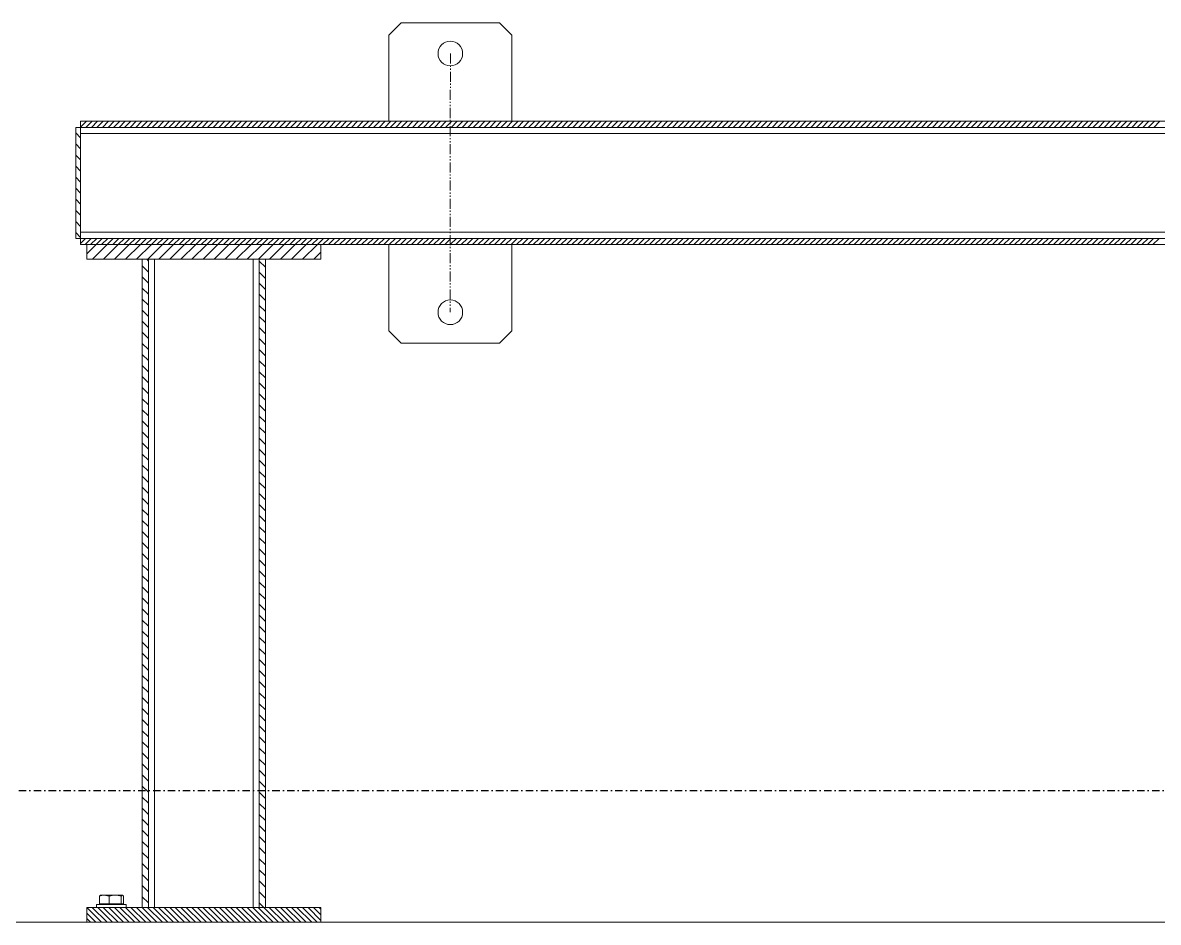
# Model space of a CAD drawing. Header units: millimetres. Extents: x 2179 to 44859, y 3478 to 159868.
# Drawn here: x 33066 to 33988, y 137788 to 138518 of the extents above; entities that cross this region are included whole.
import ezdxf

# ---------------------------------------------------------------- set-up
doc = ezdxf.new("R2010")
doc.units = ezdxf.units.MM
doc.linetypes.add('1_Čerchovaná 6_0mm', pattern=[12, 6, -3, 0, -3])
doc.linetypes.add('IMPORT-PHANTOM2', pattern=[14.732, 8.128, -1.524, 1.016, -1.524, 1.016, -1.524])
for name, color, linetype, lineweight in [('0-1', 7, 'IMPORT-PHANTOM2', 9), ('0-2', 7, 'Continuous', 9), ('2966-1_navrh dispozice stroju-HK_dwg-1', 7, 'Continuous', 9)]:
    doc.layers.add(name, color=color, linetype=linetype, lineweight=lineweight)
doc.layers.add('S-GRID-1', color=9, linetype='1_Čerchovaná 6_0mm', lineweight=25, true_color=0x808080)

# ---------------------------------------------------------------- blocks, each defined once
blk = doc.blocks.new('2966-1_navrh dispozice stroju-HK_dwg__X1549-903124-1NP _ stroje - KOTVÍCÍ BODY')
at = {"layer": '0-2'}
for p, q in [((-15286.45, 17109.87), (-15281.41, 17114.91)), ((-15277.47, 17109.87), (-15272.43, 17114.91)), ((-15268.49, 17109.87), (-15263.45, 17114.91)), ((-15259.51, 17109.87), (-15254.47, 17114.91)), ((-15250.53, 17109.87), (-15245.49, 17114.91)), ((-15241.55, 17109.87), (-15236.51, 17114.91)), ((-15232.57, 17109.87), (-15227.53, 17114.91)), ((-15223.59, 17109.87), (-15218.55, 17114.91)), ((-15214.61, 17109.87), (-15209.57, 17114.91)), ((-15205.63, 17109.87), (-15200.59, 17114.91)), ((-15196.65, 17109.87), (-15191.61, 17114.91)), ((-15187.67, 17109.87), (-15182.63, 17114.91)), ((-15178.69, 17109.87), (-15173.65, 17114.91)), ((-15169.71, 17109.87), (-15164.67, 17114.91)), ((-15160.73, 17109.87), (-15155.69, 17114.91)), ((-15151.75, 17109.87), (-15146.71, 17114.91)), ((-15142.77, 17109.87), (-15137.73, 17114.91)), ((-15133.79, 17109.87), (-15128.75, 17114.91)), ((-15124.81, 17109.87), (-15119.77, 17114.91)), ((-15115.83, 17109.87), (-15110.79, 17114.91)), ((-15106.85, 17109.87), (-15101.81, 17114.91)), ((-15097.87, 17109.87), (-15092.83, 17114.91)), ((-15088.89, 17109.87), (-15083.85, 17114.91)), ((-15079.91, 17109.87), (-15074.87, 17114.91)), ((-15070.93, 17109.87), (-15065.89, 17114.91)), ((-15061.95, 17109.87), (-15056.91, 17114.91)), ((-15052.97, 17109.87), (-15047.93, 17114.91)), ((-15043.99, 17109.87), (-15038.95, 17114.91)), ((-15035.01, 17109.87), (-15029.97, 17114.91)), ((-15026.03, 17109.87), (-15020.99, 17114.91)), ((-15017.05, 17109.87), (-15012.01, 17114.91)), ((-15008.07, 17109.87), (-15003.03, 17114.91)), ((-14999.09, 17109.87), (-14994.05, 17114.91)), ((-14990.11, 17109.87), (-14985.07, 17114.91)), ((-14981.13, 17109.87), (-14976.08, 17114.91)), ((-14972.14, 17109.87), (-14967.1, 17114.91)), ((-14963.16, 17109.87), (-14958.12, 17114.91)), ((-14954.18, 17109.87), (-14949.14, 17114.91)), ((-14945.2, 17109.87), (-14940.16, 17114.91)), ((-14936.22, 17109.87), (-14931.18, 17114.91)), ((-14927.24, 17109.87), (-14922.2, 17114.91)), ((-14918.26, 17109.87), (-14913.22, 17114.91)), ((-14909.28, 17109.87), (-14904.24, 17114.91)), ((-14900.3, 17109.87), (-14895.26, 17114.91)), ((-14891.32, 17109.87), (-14886.28, 17114.91)), ((-14882.34, 17109.87), (-14877.3, 17114.91)), ((-14873.36, 17109.87), (-14868.32, 17114.91)), ((-14864.38, 17109.87), (-14859.34, 17114.91)), ((-14855.4, 17109.87), (-14850.36, 17114.91)), ((-14846.42, 17109.87), (-14841.38, 17114.91)), ((-14837.44, 17109.87), (-14832.4, 17114.91)), ((-14828.46, 17109.87), (-14823.42, 17114.91)), ((-14819.48, 17109.87), (-14814.44, 17114.91)), ((-14810.5, 17109.87), (-14805.46, 17114.91)), ((-14801.52, 17109.87), (-14796.48, 17114.91)), ((-14792.54, 17109.87), (-14787.5, 17114.91)), ((-14783.56, 17109.87), (-14778.52, 17114.91)), ((-14774.58, 17109.87), (-14769.54, 17114.91)), ((-14765.6, 17109.87), (-14761.9, 17113.57))]:
    blk.add_line(p, q, dxfattribs=at)
blk = doc.blocks.new('2966-1_navrh dispozice stroju-HK_dwg__X1550-903125-1NP _ stroje - KOTVÍCÍ BODY')
at = {"layer": '0-2'}
for p, q in [((-15287.9, 17018.62), (-15286.49, 17020.03)), ((-15282.55, 17014.99), (-15277.51, 17020.03)), ((-15273.57, 17014.99), (-15268.53, 17020.03)), ((-15264.59, 17014.99), (-15259.55, 17020.03)), ((-15255.61, 17014.99), (-15250.57, 17020.03)), ((-15246.63, 17014.99), (-15241.59, 17020.03)), ((-15237.65, 17014.99), (-15232.61, 17020.03)), ((-15228.67, 17014.99), (-15223.63, 17020.03)), ((-15219.69, 17014.99), (-15214.65, 17020.03)), ((-15210.71, 17014.99), (-15205.67, 17020.03)), ((-15201.73, 17014.99), (-15196.69, 17020.03)), ((-15192.75, 17014.99), (-15187.71, 17020.03)), ((-15183.77, 17014.99), (-15178.73, 17020.03)), ((-15174.79, 17014.99), (-15169.75, 17020.03)), ((-15165.81, 17014.99), (-15160.77, 17020.03)), ((-15156.83, 17014.99), (-15151.79, 17020.03)), ((-15147.85, 17014.99), (-15142.81, 17020.03)), ((-15138.87, 17014.99), (-15133.83, 17020.03)), ((-15129.89, 17014.99), (-15124.85, 17020.03)), ((-15120.91, 17014.99), (-15115.87, 17020.03)), ((-15111.93, 17014.99), (-15106.89, 17020.03)), ((-15102.95, 17014.99), (-15097.91, 17020.03)), ((-15093.97, 17014.99), (-15088.92, 17020.03)), ((-15084.99, 17014.99), (-15079.94, 17020.03)), ((-15076, 17014.99), (-15070.96, 17020.03)), ((-15067.02, 17014.99), (-15061.98, 17020.03)), ((-15058.04, 17014.99), (-15053, 17020.03)), ((-15049.06, 17014.99), (-15044.02, 17020.03)), ((-15040.08, 17014.99), (-15035.04, 17020.03)), ((-15031.1, 17014.99), (-15026.06, 17020.03)), ((-15022.12, 17014.99), (-15017.08, 17020.03)), ((-15013.14, 17014.99), (-15008.1, 17020.03)), ((-15004.16, 17014.99), (-14999.12, 17020.03)), ((-14995.18, 17014.99), (-14990.14, 17020.03)), ((-14986.2, 17014.99), (-14981.16, 17020.03)), ((-14977.22, 17014.99), (-14972.18, 17020.03)), ((-14968.24, 17014.99), (-14963.2, 17020.03)), ((-14959.26, 17014.99), (-14954.22, 17020.03)), ((-14950.28, 17014.99), (-14945.24, 17020.03)), ((-14941.3, 17014.99), (-14936.26, 17020.03)), ((-14932.32, 17014.99), (-14927.28, 17020.03)), ((-14923.34, 17014.99), (-14918.3, 17020.03)), ((-14914.36, 17014.99), (-14909.32, 17020.03)), ((-14905.38, 17014.99), (-14900.34, 17020.03)), ((-14896.4, 17014.99), (-14891.36, 17020.03)), ((-14887.42, 17014.99), (-14882.38, 17020.03)), ((-14878.44, 17014.99), (-14873.4, 17020.03)), ((-14869.46, 17014.99), (-14864.42, 17020.03)), ((-14860.48, 17014.99), (-14855.44, 17020.03)), ((-14851.5, 17014.99), (-14846.46, 17020.03)), ((-14842.52, 17014.99), (-14837.48, 17020.03)), ((-14833.54, 17014.99), (-14828.5, 17020.03)), ((-14824.56, 17014.99), (-14819.52, 17020.03)), ((-14815.58, 17014.99), (-14810.54, 17020.03)), ((-14806.6, 17014.99), (-14801.56, 17020.03)), ((-14797.62, 17014.99), (-14792.58, 17020.03)), ((-14788.64, 17014.99), (-14783.6, 17020.03)), ((-14779.66, 17014.99), (-14774.62, 17020.03)), ((-14770.68, 17014.99), (-14765.64, 17020.03))]:
    blk.add_line(p, q, dxfattribs=at)
blk = doc.blocks.new('2966-1_navrh dispozice stroju-HK_dwg__X1551-903126-1NP _ stroje - KOTVÍCÍ BODY')
at = {"layer": '0-2'}
for p, q in [((-15287.9, 17154.06), (-15293.78, 17159.95)), ((-15287.9, 17145.08), (-15299.9, 17157.08)), ((-15287.9, 17136.1), (-15299.9, 17148.1)), ((-15287.9, 17127.12), (-15299.9, 17139.12)), ((-15287.9, 17118.14), (-15299.9, 17130.14)), ((-15287.9, 17109.16), (-15299.9, 17121.16)), ((-15287.9, 17100.18), (-15299.9, 17112.18)), ((-15287.9, 17091.2), (-15299.9, 17103.2)), ((-15287.9, 17082.22), (-15299.9, 17094.22)), ((-15287.9, 17073.24), (-15299.9, 17085.24)), ((-15287.9, 17064.26), (-15299.9, 17076.26)), ((-15287.9, 17055.28), (-15299.9, 17067.28)), ((-15287.9, 17046.3), (-15299.9, 17058.3)), ((-15287.9, 17037.32), (-15299.9, 17049.32)), ((-15287.9, 17028.34), (-15299.9, 17040.34)), ((-15287.9, 17019.36), (-15299.9, 17031.36)), ((-15287.9, 17010.38), (-15299.9, 17022.38)), ((-15287.9, 17001.4), (-15299.9, 17013.4)), ((-15287.9, 16992.42), (-15299.9, 17004.42)), ((-15287.9, 16983.44), (-15299.9, 16995.44)), ((-15287.9, 16974.46), (-15299.9, 16986.46)), ((-15292.37, 16969.95), (-15299.9, 16977.48))]:
    blk.add_line(p, q, dxfattribs=at)
blk = doc.blocks.new('2966-1_navrh dispozice stroju-HK_dwg__X1552-903127-1NP _ stroje - KOTVÍCÍ BODY')
at = {"layer": '0-2'}
for p, q in [((-14761.9, 17158.47), (-14760.42, 17159.95)), ((-14761.9, 17153.98), (-14755.93, 17159.95)), ((-14761.9, 17149.49), (-14751.44, 17159.95)), ((-14761.9, 17145), (-14749.9, 17157)), ((-14761.9, 17140.51), (-14749.9, 17152.51)), ((-14761.9, 17136.02), (-14749.9, 17148.02)), ((-14761.9, 17131.53), (-14749.9, 17143.53)), ((-14761.9, 17127.04), (-14749.9, 17139.04)), ((-14761.9, 17122.55), (-14749.9, 17134.55)), ((-14761.9, 17118.06), (-14749.9, 17130.06)), ((-14761.9, 17113.57), (-14749.9, 17125.57)), ((-14761.9, 17109.08), (-14749.9, 17121.08)), ((-14761.9, 17104.59), (-14749.9, 17116.59)), ((-14761.9, 17100.1), (-14749.9, 17112.1)), ((-14761.9, 17095.61), (-14749.9, 17107.61)), ((-14761.9, 17091.12), (-14749.9, 17103.12)), ((-14761.9, 17086.63), (-14749.9, 17098.63)), ((-14761.9, 17082.14), (-14749.9, 17094.14)), ((-14761.9, 17077.64), (-14749.9, 17089.64)), ((-14761.9, 17073.15), (-14749.9, 17085.15)), ((-14761.9, 17068.66), (-14749.9, 17080.66)), ((-14761.9, 17064.17), (-14749.9, 17076.17)), ((-14761.9, 17059.68), (-14749.9, 17071.68)), ((-14761.9, 17055.19), (-14749.9, 17067.19)), ((-14761.9, 17050.7), (-14749.9, 17062.7)), ((-14761.9, 17046.21), (-14749.9, 17058.21)), ((-14761.9, 17041.72), (-14749.9, 17053.72)), ((-14761.9, 17037.23), (-14749.9, 17049.23)), ((-14761.9, 17032.74), (-14749.9, 17044.74)), ((-14761.9, 17028.25), (-14749.9, 17040.25)), ((-14761.9, 17023.76), (-14749.9, 17035.76)), ((-14761.9, 17019.27), (-14749.9, 17031.27)), ((-14761.9, 17014.78), (-14749.9, 17026.78)), ((-14761.9, 17010.29), (-14749.9, 17022.29)), ((-14761.9, 17005.8), (-14749.9, 17017.8)), ((-14761.9, 17001.31), (-14749.9, 17013.31)), ((-14761.9, 16996.82), (-14749.9, 17008.82)), ((-14761.9, 16992.33), (-14749.9, 17004.33)), ((-14761.9, 16987.84), (-14749.9, 16999.84)), ((-14761.9, 16983.35), (-14749.9, 16995.35)), ((-14761.9, 16978.86), (-14749.9, 16990.86)), ((-14761.9, 16974.37), (-14749.9, 16986.37)), ((-14761.83, 16969.95), (-14749.9, 16981.88)), ((-14757.34, 16969.95), (-14749.9, 16977.39)), ((-14752.85, 16969.95), (-14749.9, 16972.9))]:
    blk.add_line(p, q, dxfattribs=at)
blk = doc.blocks.new('2966-1_navrh dispozice stroju-HK_dwg__X1553-903128-1NP _ stroje - KOTVÍCÍ BODY')
at = {"layer": '0-2'}
for p, q in [((-15299.9, 17835.09), (-15304.9, 17840.09)), ((-15299.9, 17830.6), (-15304.9, 17835.6)), ((-15299.9, 17826.11), (-15304.9, 17831.11)), ((-15299.9, 17821.62), (-15304.9, 17826.62)), ((-15299.9, 17817.13), (-15304.9, 17822.13)), ((-15299.9, 17812.64), (-15304.9, 17817.64)), ((-15299.9, 17808.15), (-15304.9, 17813.15)), ((-15299.9, 17803.66), (-15304.9, 17808.66)), ((-15299.9, 17799.17), (-15304.9, 17804.17)), ((-15299.9, 17794.68), (-15304.9, 17799.68)), ((-15299.9, 17790.19), (-15304.9, 17795.19)), ((-15299.9, 17785.7), (-15304.9, 17790.7)), ((-15299.9, 17781.21), (-15304.9, 17786.21)), ((-15299.9, 17776.72), (-15304.9, 17781.72)), ((-15299.9, 17772.23), (-15304.9, 17777.23)), ((-15299.9, 17767.74), (-15304.9, 17772.74)), ((-15299.9, 17763.25), (-15304.9, 17768.25)), ((-15299.9, 17758.76), (-15304.9, 17763.76)), ((-15299.9, 17754.27), (-15304.9, 17759.27)), ((-15299.9, 17749.78), (-15304.9, 17754.78)), ((-15299.9, 17745.29), (-15304.9, 17750.29)), ((-15299.9, 17740.8), (-15304.9, 17745.8)), ((-15299.9, 17736.31), (-15304.9, 17741.31)), ((-15299.9, 17731.82), (-15304.9, 17736.82)), ((-15299.9, 17727.33), (-15304.9, 17732.33)), ((-15299.9, 17722.84), (-15304.9, 17727.84)), ((-15299.9, 17718.35), (-15304.9, 17723.35)), ((-15299.9, 17713.86), (-15304.9, 17718.86)), ((-15299.9, 17709.37), (-15304.9, 17714.37)), ((-15299.9, 17704.88), (-15304.9, 17709.88)), ((-15299.9, 17700.39), (-15304.9, 17705.39)), ((-15299.9, 17695.9), (-15304.9, 17700.9)), ((-15299.9, 17691.41), (-15304.9, 17696.41)), ((-15299.9, 17686.92), (-15304.9, 17691.92)), ((-15299.9, 17682.43), (-15304.9, 17687.43)), ((-15299.9, 17677.94), (-15304.9, 17682.94)), ((-15299.9, 17673.45), (-15304.9, 17678.45)), ((-15299.9, 17668.96), (-15304.9, 17673.96)), ((-15299.9, 17664.47), (-15304.9, 17669.47)), ((-15299.9, 17659.98), (-15304.9, 17664.98)), ((-15299.9, 17655.49), (-15304.9, 17660.49)), ((-15299.9, 17651), (-15304.9, 17656)), ((-15299.9, 17646.51), (-15304.9, 17651.51)), ((-15299.9, 17642.02), (-15304.9, 17647.02)), ((-15299.9, 17637.53), (-15304.9, 17642.53)), ((-15299.9, 17633.04), (-15304.9, 17638.04)), ((-15299.9, 17628.55), (-15304.9, 17633.55)), ((-15299.9, 17624.06), (-15304.9, 17629.06)), ((-15299.9, 17619.57), (-15304.9, 17624.57)), ((-15299.9, 17615.08), (-15304.9, 17620.08)), ((-15299.9, 17610.59), (-15304.9, 17615.59)), ((-15299.9, 17606.1), (-15304.9, 17611.1)), ((-15299.9, 17601.61), (-15304.9, 17606.61)), ((-15299.9, 17597.12), (-15304.9, 17602.12)), ((-15299.9, 17592.63), (-15304.9, 17597.63)), ((-15299.9, 17588.14), (-15304.9, 17593.14)), ((-15299.9, 17583.64), (-15304.9, 17588.64)), ((-15299.9, 17579.15), (-15304.9, 17584.15)), ((-15299.9, 17574.66), (-15304.9, 17579.66)), ((-15299.9, 17570.17), (-15304.9, 17575.17)), ((-15299.9, 17565.68), (-15304.9, 17570.68)), ((-15299.9, 17561.19), (-15304.9, 17566.19)), ((-15299.9, 17556.7), (-15304.9, 17561.7)), ((-15299.9, 17552.21), (-15304.9, 17557.21)), ((-15299.9, 17547.72), (-15304.9, 17552.72)), ((-15299.9, 17543.23), (-15304.9, 17548.23)), ((-15299.9, 17538.74), (-15304.9, 17543.74)), ((-15299.9, 17534.25), (-15304.9, 17539.25)), ((-15299.9, 17529.76), (-15304.9, 17534.76)), ((-15299.9, 17525.27), (-15304.9, 17530.27)), ((-15299.9, 17520.78), (-15304.9, 17525.78)), ((-15299.9, 17516.29), (-15304.9, 17521.29)), ((-15299.9, 17511.8), (-15304.9, 17516.8)), ((-15299.9, 17507.31), (-15304.9, 17512.31)), ((-15299.9, 17502.82), (-15304.9, 17507.82)), ((-15299.9, 17498.33), (-15304.9, 17503.33)), ((-15299.9, 17493.84), (-15304.9, 17498.84)), ((-15299.9, 17489.35), (-15304.9, 17494.35)), ((-15299.9, 17484.86), (-15304.9, 17489.86)), ((-15299.9, 17480.37), (-15304.9, 17485.37)), ((-15299.9, 17475.88), (-15304.9, 17480.88)), ((-15299.9, 17471.39), (-15304.9, 17476.39)), ((-15299.9, 17466.9), (-15304.9, 17471.9)), ((-15299.9, 17462.41), (-15304.9, 17467.41)), ((-15299.9, 17457.92), (-15304.9, 17462.92)), ((-15299.9, 17453.43), (-15304.9, 17458.43)), ((-15299.9, 17448.94), (-15304.9, 17453.94)), ((-15299.9, 17444.45), (-15304.9, 17449.45)), ((-15299.9, 17439.96), (-15304.9, 17444.96)), ((-15299.9, 17435.47), (-15304.9, 17440.47)), ((-15299.9, 17430.98), (-15304.9, 17435.98)), ((-15299.9, 17426.49), (-15304.9, 17431.49)), ((-15299.9, 17422), (-15304.9, 17427)), ((-15299.9, 17417.51), (-15304.9, 17422.51)), ((-15299.9, 17413.02), (-15304.9, 17418.02)), ((-15299.9, 17408.53), (-15304.9, 17413.53)), ((-15299.9, 17404.04), (-15304.9, 17409.04)), ((-15299.9, 17399.55), (-15304.9, 17404.55)), ((-15299.9, 17395.06), (-15304.9, 17400.06)), ((-15299.9, 17390.57), (-15304.9, 17395.57)), ((-15299.9, 17386.08), (-15304.9, 17391.08)), ((-15299.9, 17381.59), (-15304.9, 17386.59)), ((-15299.9, 17377.1), (-15304.9, 17382.1)), ((-15299.9, 17372.61), (-15304.9, 17377.61)), ((-15299.9, 17368.12), (-15304.9, 17373.12)), ((-15299.9, 17363.63), (-15304.9, 17368.63)), ((-15299.9, 17359.14), (-15304.9, 17364.14)), ((-15299.9, 17354.65), (-15304.9, 17359.65)), ((-15299.9, 17350.16), (-15304.9, 17355.16)), ((-15299.9, 17345.67), (-15304.9, 17350.67)), ((-15299.9, 17341.18), (-15304.9, 17346.18)), ((-15299.9, 17336.69), (-15304.9, 17341.69)), ((-15299.9, 17332.2), (-15304.9, 17337.2)), ((-15299.9, 17327.71), (-15304.9, 17332.71)), ((-15299.9, 17323.22), (-15304.9, 17328.22)), ((-15299.9, 17318.73), (-15304.9, 17323.73)), ((-15299.9, 17314.24), (-15304.9, 17319.24)), ((-15299.9, 17309.75), (-15304.9, 17314.75)), ((-15299.9, 17305.26), (-15304.9, 17310.26)), ((-15299.9, 17300.77), (-15304.9, 17305.77)), ((-15299.9, 17296.28), (-15304.9, 17301.28)), ((-15299.9, 17291.79), (-15304.9, 17296.79)), ((-15299.9, 17287.3), (-15304.9, 17292.3)), ((-15299.9, 17282.81), (-15304.9, 17287.81)), ((-15299.9, 17278.32), (-15304.9, 17283.32)), ((-15299.9, 17273.83), (-15304.9, 17278.83)), ((-15299.9, 17269.34), (-15304.9, 17274.34)), ((-15299.9, 17264.85), (-15304.9, 17269.85)), ((-15299.9, 17260.36), (-15304.9, 17265.36)), ((-15299.9, 17255.87), (-15304.9, 17260.87)), ((-15299.9, 17251.38), (-15304.9, 17256.38)), ((-15299.9, 17246.89), (-15304.9, 17251.89)), ((-15299.9, 17242.4), (-15304.9, 17247.4)), ((-15299.9, 17237.91), (-15304.9, 17242.91)), ((-15299.9, 17233.41), (-15304.9, 17238.41)), ((-15299.9, 17228.92), (-15304.9, 17233.92)), ((-15299.9, 17224.43), (-15304.9, 17229.43)), ((-15299.9, 17219.94), (-15304.9, 17224.94)), ((-15299.9, 17215.45), (-15304.9, 17220.45)), ((-15299.9, 17210.96), (-15304.9, 17215.96)), ((-15299.9, 17206.47), (-15304.9, 17211.47)), ((-15299.9, 17201.98), (-15304.9, 17206.98)), ((-15299.9, 17197.49), (-15304.9, 17202.49)), ((-15299.9, 17193), (-15304.9, 17198)), ((-15299.9, 17188.51), (-15304.9, 17193.51)), ((-15299.9, 17184.02), (-15304.9, 17189.02)), ((-15299.9, 17179.53), (-15304.9, 17184.53)), ((-15299.9, 17175.04), (-15304.9, 17180.04)), ((-15299.9, 17170.55), (-15304.9, 17175.55)), ((-15299.9, 17166.06), (-15304.9, 17171.06)), ((-15299.9, 17161.57), (-15304.9, 17166.57)), ((-15299.9, 17157.08), (-15304.9, 17162.08)), ((-15299.9, 17152.59), (-15304.9, 17157.59)), ((-15299.9, 17148.1), (-15304.9, 17153.1)), ((-15299.9, 17143.61), (-15304.9, 17148.61)), ((-15299.9, 17139.12), (-15304.9, 17144.12)), ((-15299.9, 17134.63), (-15304.9, 17139.63)), ((-15299.9, 17130.14), (-15304.9, 17135.14)), ((-15299.9, 17125.65), (-15304.9, 17130.65)), ((-15299.9, 17121.16), (-15304.9, 17126.16)), ((-15299.9, 17116.67), (-15304.9, 17121.67)), ((-15299.9, 17112.18), (-15304.9, 17117.18)), ((-15299.9, 17107.69), (-15304.9, 17112.69)), ((-15299.9, 17103.2), (-15304.9, 17108.2)), ((-15299.9, 17098.71), (-15304.9, 17103.71)), ((-15299.9, 17094.22), (-15304.9, 17099.22)), ((-15299.9, 17089.73), (-15304.9, 17094.73)), ((-15299.9, 17085.24), (-15304.9, 17090.24)), ((-15299.9, 17080.75), (-15304.9, 17085.75)), ((-15299.9, 17076.26), (-15304.9, 17081.26)), ((-15299.9, 17071.77), (-15304.9, 17076.77)), ((-15299.9, 17067.28), (-15304.9, 17072.28)), ((-15299.9, 17062.79), (-15304.9, 17067.79)), ((-15299.9, 17058.3), (-15304.9, 17063.3)), ((-15299.9, 17053.81), (-15304.9, 17058.81)), ((-15299.9, 17049.32), (-15304.9, 17054.32)), ((-15299.9, 17044.83), (-15304.9, 17049.83)), ((-15299.9, 17040.34), (-15304.9, 17045.34)), ((-15299.9, 17035.85), (-15304.9, 17040.85)), ((-15299.9, 17031.36), (-15304.9, 17036.36)), ((-15299.9, 17026.87), (-15304.9, 17031.87)), ((-15299.9, 17022.38), (-15304.9, 17027.38)), ((-15299.9, 17017.89), (-15304.9, 17022.89)), ((-15299.9, 17013.4), (-15304.9, 17018.4)), ((-15299.9, 17008.91), (-15304.9, 17013.91)), ((-15299.9, 17004.42), (-15304.9, 17009.42)), ((-15299.9, 16999.93), (-15304.9, 17004.93)), ((-15299.9, 16995.44), (-15304.9, 17000.44)), ((-15299.9, 16990.95), (-15304.9, 16995.95)), ((-15299.9, 16986.46), (-15304.9, 16991.46)), ((-15299.9, 16981.97), (-15304.9, 16986.97)), ((-15299.9, 16977.48), (-15304.9, 16982.48)), ((-15299.9, 16972.99), (-15304.9, 16977.99)), ((-15299.9, 16968.5), (-15304.9, 16973.5)), ((-15300.84, 16964.95), (-15304.9, 16969.01))]:
    blk.add_line(p, q, dxfattribs=at)
blk = doc.blocks.new('2966-1_navrh dispozice stroju-HK_dwg__X1554-903129-1NP _ stroje - KOTVÍCÍ BODY')
at = {"layer": '0-2'}
for p, q in [((-15394.9, 17835.8), (-15399.9, 17840.8)), ((-15394.9, 17831.31), (-15399.9, 17836.31)), ((-15394.9, 17826.82), (-15399.9, 17831.82)), ((-15394.9, 17822.33), (-15399.9, 17827.33)), ((-15394.9, 17817.84), (-15399.9, 17822.84)), ((-15394.9, 17813.35), (-15399.9, 17818.35)), ((-15394.9, 17808.86), (-15399.9, 17813.86)), ((-15394.9, 17804.37), (-15399.9, 17809.37)), ((-15394.9, 17799.88), (-15399.9, 17804.88)), ((-15394.9, 17795.39), (-15399.9, 17800.39)), ((-15394.9, 17790.9), (-15399.9, 17795.9)), ((-15394.9, 17786.41), (-15399.9, 17791.41)), ((-15394.9, 17781.92), (-15399.9, 17786.92)), ((-15394.9, 17777.43), (-15399.9, 17782.43)), ((-15394.9, 17772.94), (-15399.9, 17777.94)), ((-15394.9, 17768.45), (-15399.9, 17773.45)), ((-15394.9, 17763.96), (-15399.9, 17768.96)), ((-15394.9, 17759.47), (-15399.9, 17764.47)), ((-15394.9, 17754.98), (-15399.9, 17759.98)), ((-15394.9, 17750.49), (-15399.9, 17755.49)), ((-15394.9, 17746), (-15399.9, 17751)), ((-15394.9, 17741.51), (-15399.9, 17746.51)), ((-15394.9, 17737.02), (-15399.9, 17742.02)), ((-15394.9, 17732.53), (-15399.9, 17737.53)), ((-15394.9, 17728.04), (-15399.9, 17733.04)), ((-15394.9, 17723.55), (-15399.9, 17728.55)), ((-15394.9, 17719.06), (-15399.9, 17724.06)), ((-15394.9, 17714.57), (-15399.9, 17719.57)), ((-15394.9, 17710.08), (-15399.9, 17715.08)), ((-15394.9, 17705.59), (-15399.9, 17710.59)), ((-15394.9, 17701.1), (-15399.9, 17706.1)), ((-15394.9, 17696.61), (-15399.9, 17701.61)), ((-15394.9, 17692.12), (-15399.9, 17697.12)), ((-15394.9, 17687.63), (-15399.9, 17692.63)), ((-15394.9, 17683.14), (-15399.9, 17688.14)), ((-15394.9, 17678.64), (-15399.9, 17683.64)), ((-15394.9, 17674.15), (-15399.9, 17679.15)), ((-15394.9, 17669.66), (-15399.9, 17674.66)), ((-15394.9, 17665.17), (-15399.9, 17670.17)), ((-15394.9, 17660.68), (-15399.9, 17665.68)), ((-15394.9, 17656.19), (-15399.9, 17661.19)), ((-15394.9, 17651.7), (-15399.9, 17656.7)), ((-15394.9, 17647.21), (-15399.9, 17652.21)), ((-15394.9, 17642.72), (-15399.9, 17647.72)), ((-15394.9, 17638.23), (-15399.9, 17643.23)), ((-15394.9, 17633.74), (-15399.9, 17638.74)), ((-15394.9, 17629.25), (-15399.9, 17634.25)), ((-15394.9, 17624.76), (-15399.9, 17629.76)), ((-15394.9, 17620.27), (-15399.9, 17625.27)), ((-15394.9, 17615.78), (-15399.9, 17620.78)), ((-15394.9, 17611.29), (-15399.9, 17616.29)), ((-15394.9, 17606.8), (-15399.9, 17611.8)), ((-15394.9, 17602.31), (-15399.9, 17607.31)), ((-15394.9, 17597.82), (-15399.9, 17602.82)), ((-15394.9, 17593.33), (-15399.9, 17598.33)), ((-15394.9, 17588.84), (-15399.9, 17593.84)), ((-15394.9, 17584.35), (-15399.9, 17589.35)), ((-15394.9, 17579.86), (-15399.9, 17584.86)), ((-15394.9, 17575.37), (-15399.9, 17580.37)), ((-15394.9, 17570.88), (-15399.9, 17575.88)), ((-15394.9, 17566.39), (-15399.9, 17571.39)), ((-15394.9, 17561.9), (-15399.9, 17566.9)), ((-15394.9, 17557.41), (-15399.9, 17562.41)), ((-15394.9, 17552.92), (-15399.9, 17557.92)), ((-15394.9, 17548.43), (-15399.9, 17553.43)), ((-15394.9, 17543.94), (-15399.9, 17548.94)), ((-15394.9, 17539.45), (-15399.9, 17544.45)), ((-15394.9, 17534.96), (-15399.9, 17539.96)), ((-15394.9, 17530.47), (-15399.9, 17535.47)), ((-15394.9, 17525.98), (-15399.9, 17530.98)), ((-15394.9, 17521.49), (-15399.9, 17526.49)), ((-15394.9, 17517), (-15399.9, 17522)), ((-15394.9, 17512.51), (-15399.9, 17517.51)), ((-15394.9, 17508.02), (-15399.9, 17513.02)), ((-15394.9, 17503.53), (-15399.9, 17508.53)), ((-15394.9, 17499.04), (-15399.9, 17504.04)), ((-15394.9, 17494.55), (-15399.9, 17499.55)), ((-15394.9, 17490.06), (-15399.9, 17495.06)), ((-15394.9, 17485.57), (-15399.9, 17490.57)), ((-15394.9, 17481.08), (-15399.9, 17486.08)), ((-15394.9, 17476.59), (-15399.9, 17481.59)), ((-15394.9, 17472.1), (-15399.9, 17477.1)), ((-15394.9, 17467.61), (-15399.9, 17472.61)), ((-15394.9, 17463.12), (-15399.9, 17468.12)), ((-15394.9, 17458.63), (-15399.9, 17463.63)), ((-15394.9, 17454.14), (-15399.9, 17459.14)), ((-15394.9, 17449.65), (-15399.9, 17454.65)), ((-15394.9, 17445.16), (-15399.9, 17450.16)), ((-15394.9, 17440.67), (-15399.9, 17445.67)), ((-15394.9, 17436.18), (-15399.9, 17441.18)), ((-15394.9, 17431.69), (-15399.9, 17436.69)), ((-15394.9, 17427.2), (-15399.9, 17432.2)), ((-15394.9, 17422.71), (-15399.9, 17427.71)), ((-15394.9, 17418.22), (-15399.9, 17423.22)), ((-15394.9, 17413.73), (-15399.9, 17418.73)), ((-15394.9, 17409.24), (-15399.9, 17414.24)), ((-15394.9, 17404.75), (-15399.9, 17409.75)), ((-15394.9, 17400.26), (-15399.9, 17405.26)), ((-15394.9, 17395.77), (-15399.9, 17400.77)), ((-15394.9, 17391.28), (-15399.9, 17396.28)), ((-15394.9, 17386.79), (-15399.9, 17391.79)), ((-15394.9, 17382.3), (-15399.9, 17387.3)), ((-15394.9, 17377.81), (-15399.9, 17382.81)), ((-15394.9, 17373.32), (-15399.9, 17378.32)), ((-15394.9, 17368.83), (-15399.9, 17373.83)), ((-15394.9, 17364.34), (-15399.9, 17369.34)), ((-15394.9, 17359.85), (-15399.9, 17364.85)), ((-15394.9, 17355.36), (-15399.9, 17360.36)), ((-15394.9, 17350.87), (-15399.9, 17355.87)), ((-15394.9, 17346.38), (-15399.9, 17351.38)), ((-15394.9, 17341.89), (-15399.9, 17346.89)), ((-15394.9, 17337.4), (-15399.9, 17342.4)), ((-15394.9, 17332.91), (-15399.9, 17337.91)), ((-15394.9, 17328.41), (-15399.9, 17333.41)), ((-15394.9, 17323.92), (-15399.9, 17328.92)), ((-15394.9, 17319.43), (-15399.9, 17324.43)), ((-15394.9, 17314.94), (-15399.9, 17319.94)), ((-15394.9, 17310.45), (-15399.9, 17315.45)), ((-15394.9, 17305.96), (-15399.9, 17310.96)), ((-15394.9, 17301.47), (-15399.9, 17306.47)), ((-15394.9, 17296.98), (-15399.9, 17301.98)), ((-15394.9, 17292.49), (-15399.9, 17297.49)), ((-15394.9, 17288), (-15399.9, 17293)), ((-15394.9, 17283.51), (-15399.9, 17288.51)), ((-15394.9, 17279.02), (-15399.9, 17284.02)), ((-15394.9, 17274.53), (-15399.9, 17279.53)), ((-15394.9, 17270.04), (-15399.9, 17275.04)), ((-15394.9, 17265.55), (-15399.9, 17270.55)), ((-15394.9, 17261.06), (-15399.9, 17266.06)), ((-15394.9, 17256.57), (-15399.9, 17261.57)), ((-15394.9, 17252.08), (-15399.9, 17257.08)), ((-15394.9, 17247.59), (-15399.9, 17252.59)), ((-15394.9, 17243.1), (-15399.9, 17248.1)), ((-15394.9, 17238.61), (-15399.9, 17243.61)), ((-15394.9, 17234.12), (-15399.9, 17239.12)), ((-15394.9, 17229.63), (-15399.9, 17234.63)), ((-15394.9, 17225.14), (-15399.9, 17230.14)), ((-15394.9, 17220.65), (-15399.9, 17225.65)), ((-15394.9, 17216.16), (-15399.9, 17221.16)), ((-15394.9, 17211.67), (-15399.9, 17216.67)), ((-15394.9, 17207.18), (-15399.9, 17212.18)), ((-15394.9, 17202.69), (-15399.9, 17207.69)), ((-15394.9, 17198.2), (-15399.9, 17203.2)), ((-15394.9, 17193.71), (-15399.9, 17198.71)), ((-15394.9, 17189.22), (-15399.9, 17194.22)), ((-15394.9, 17184.73), (-15399.9, 17189.73)), ((-15394.9, 17180.24), (-15399.9, 17185.24)), ((-15394.9, 17175.75), (-15399.9, 17180.75)), ((-15394.9, 17171.26), (-15399.9, 17176.26)), ((-15394.9, 17166.77), (-15399.9, 17171.77)), ((-15394.9, 17162.28), (-15399.9, 17167.28)), ((-15394.9, 17157.79), (-15399.9, 17162.79)), ((-15394.9, 17153.3), (-15399.9, 17158.3)), ((-15394.9, 17148.81), (-15399.9, 17153.81)), ((-15394.9, 17144.32), (-15399.9, 17149.32)), ((-15394.9, 17139.83), (-15399.9, 17144.83)), ((-15394.9, 17135.34), (-15399.9, 17140.34)), ((-15394.9, 17130.85), (-15399.9, 17135.85)), ((-15394.9, 17126.36), (-15399.9, 17131.36)), ((-15394.9, 17121.87), (-15399.9, 17126.87)), ((-15394.9, 17117.38), (-15399.9, 17122.38)), ((-15394.9, 17112.89), (-15399.9, 17117.89)), ((-15394.9, 17108.4), (-15399.9, 17113.4)), ((-15394.9, 17103.91), (-15399.9, 17108.91)), ((-15394.9, 17099.42), (-15399.9, 17104.42)), ((-15394.9, 17094.93), (-15399.9, 17099.93)), ((-15394.9, 17090.44), (-15399.9, 17095.44)), ((-15394.9, 17085.95), (-15399.9, 17090.95)), ((-15394.9, 17081.46), (-15399.9, 17086.46)), ((-15394.9, 17076.97), (-15399.9, 17081.97)), ((-15394.9, 17072.48), (-15399.9, 17077.48)), ((-15394.9, 17067.99), (-15399.9, 17072.99)), ((-15394.9, 17063.5), (-15399.9, 17068.5)), ((-15394.9, 17059.01), (-15399.9, 17064.01)), ((-15394.9, 17054.52), (-15399.9, 17059.52)), ((-15394.9, 17050.03), (-15399.9, 17055.03)), ((-15394.9, 17045.54), (-15399.9, 17050.54)), ((-15394.9, 17041.05), (-15399.9, 17046.05)), ((-15394.9, 17036.56), (-15399.9, 17041.56)), ((-15394.9, 17032.07), (-15399.9, 17037.07)), ((-15394.9, 17027.58), (-15399.9, 17032.58)), ((-15394.9, 17023.09), (-15399.9, 17028.09)), ((-15394.9, 17018.6), (-15399.9, 17023.6)), ((-15394.9, 17014.11), (-15399.9, 17019.11)), ((-15394.9, 17009.62), (-15399.9, 17014.62)), ((-15394.9, 17005.13), (-15399.9, 17010.13)), ((-15394.9, 17000.64), (-15399.9, 17005.64)), ((-15394.9, 16996.15), (-15399.9, 17001.15)), ((-15394.9, 16991.66), (-15399.9, 16996.66)), ((-15394.9, 16987.17), (-15399.9, 16992.17)), ((-15394.9, 16982.68), (-15399.9, 16987.68)), ((-15394.9, 16978.18), (-15399.9, 16983.18)), ((-15394.9, 16973.69), (-15399.9, 16978.69)), ((-15394.9, 16969.2), (-15399.9, 16974.2)), ((-15395.13, 16964.95), (-15399.9, 16969.71)), ((-15399.62, 16964.95), (-15399.9, 16965.22))]:
    blk.add_line(p, q, dxfattribs=at)
blk = doc.blocks.new('2966-1_navrh dispozice stroju-HK_dwg__X1555-903130-1NP _ stroje - KOTVÍCÍ BODY')
at = {"layer": '0-2'}
for p, q in [((-15390.47, 16960.95), (-15386.47, 16964.95)), ((-15381.49, 16960.95), (-15377.49, 16964.95)), ((-15372.51, 16960.95), (-15368.51, 16964.95)), ((-15363.53, 16960.95), (-15359.53, 16964.95)), ((-15354.55, 16960.95), (-15350.55, 16964.95)), ((-15345.57, 16960.95), (-15341.57, 16964.95)), ((-15336.59, 16960.95), (-15332.59, 16964.95)), ((-15327.61, 16960.95), (-15323.61, 16964.95)), ((-15318.63, 16960.95), (-15314.63, 16964.95)), ((-15309.65, 16960.95), (-15305.65, 16964.95))]:
    blk.add_line(p, q, dxfattribs=at)
blk = doc.blocks.new('2966-1_navrh dispozice stroju-HK_dwg-867852-1NP _ stroje - KOTVÍCÍ BODY')
at = {"layer": '0-1'}
blk.add_line((-4351.21, 22759.6), (-4171.23, 22651.41), dxfattribs=at)
at = {"layer": '0-2'}
for p, q in [((-4450.06, 22468.99), (-3797.83, 23554.04)), ((-3729.26, 23512.83), (-4381.5, 22427.77)), ((-4389.83, 22724.47), (-4329.84, 22688.41)), ((-4290.51, 22536.43), (-3839.69, 22265.44)), ((-3880.91, 22196.87), (-4331.73, 22467.86)), ((-3902.72, 22178.44), (-3897.3, 22175.18)), ((-3896.45, 22175.87), (-3896.77, 22176.07)), ((-3906.04, 22160.64), (-3905.72, 22160.45)), ((-3898.96, 22143.55), (-4706.27, 20800.51))]:
    blk.add_line(p, q, dxfattribs=at)
at = {"layer": '0-2', "flags": 128}
for points in [[(-3802.11, 23556.62), (-4454.35, 22471.56), (-4458.63, 22474.14), (-3806.4, 23559.2)], [(-4372.93, 22422.62), (-3720.69, 23507.68), (-3724.98, 23510.25), (-4377.21, 22425.2)], [(-4370.35, 22426.91), (-4360.07, 22420.72), (-4262.18, 22583.57), (-4272.46, 22589.75)], [(-4454.35, 22471.56), (-4456.41, 22468.14), (-4379.27, 22421.77), (-4377.21, 22425.2)], [(-3902.94, 22179.62), (-3905.92, 22174.67), (-3910.49, 22167.07), (-3912.15, 22164.31), (-3911.85, 22163.24), (-3906.43, 22159.99), (-3904.38, 22163.4), (-3902.33, 22166.81), (-3899.82, 22171), (-3897.3, 22175.18), (-3896.84, 22175.95), (-3896.37, 22176.72), (-3901.79, 22179.98)]]:
    blk.add_lwpolyline(points, close=True, dxfattribs=at)
for points in [[(-3801.07, 22306.39), (-3811.36, 22312.58), (-3909.24, 22149.73), (-3898.96, 22143.55), (-3801.07, 22306.39), (-3160.69, 23371.74)], [(-4278.32, 22774.12), (-4338.31, 22810.18), (-4352.03, 22806.76), (-4393.25, 22738.19), (-4389.83, 22724.47)], [(-4192.61, 22722.6), (-4132.61, 22686.53), (-4129.19, 22672.81), (-4170.41, 22604.24), (-4184.13, 22600.83), (-4244.13, 22636.89)], [(-3834.56, 22273.97), (-3837.16, 22269.65), (-4287.98, 22540.64), (-4285.38, 22544.96), (-3834.54, 22274.01), (-3834.56, 22273.97), (-4285.36, 22545)], [(-3886.04, 22188.33), (-3886.06, 22188.3), (-4336.88, 22459.29), (-3886.04, 22188.33), (-3883.44, 22192.65), (-4334.26, 22463.65), (-4336.88, 22459.29), (-4336.86, 22459.33)], [(-3905.12, 22156.59), (-3907.27, 22157.88), (-3894.9, 22178.45), (-3892.76, 22177.16)], [(-3910.49, 22167.07), (-3907.75, 22170.07), (-3902.33, 22166.81)]]:
    blk.add_lwpolyline(points, dxfattribs=at)
at = {"layer": '0-2'}
for centre in [(-4351.21, 22759.6), (-4171.23, 22651.41)]:
    blk.add_circle(centre, 10, dxfattribs=at)
for centre, radius, start, end in [((-3891.93, 22166.45), 16.22, 149.56973, 167.11024), ((-3891.93, 22166.02), 16.45, 130.98843, 148.29015), ((-3900.97, 22161.52), 11.02, 149.77951, 171.02484)]:
    blk.add_arc(centre, radius, start, end, dxfattribs=at)
blk.add_open_spline([(-3902.94, 22179.62), (-3902.98, 22179.56), (-3903.01, 22179.46), (-3903.02, 22179.3), (-3903.01, 22179.18), (-3902.98, 22179.04), (-3902.93, 22178.9), (-3902.85, 22178.7), (-3902.77, 22178.54), (-3902.72, 22178.44)], degree=3, knots=[0, 0, 0, 0, 0.169034, 0.261115, 0.361103, 0.47023, 0.589043, 0.717612, 1, 1, 1, 1], dxfattribs=at)
at = {"rotation": 328.989640494807}
for name in ['2966-1_navrh dispozice stroju-HK_dwg__X1554-903129-1NP _ stroje - KOTVÍCÍ BODY', '2966-1_navrh dispozice stroju-HK_dwg__X1553-903128-1NP _ stroje - KOTVÍCÍ BODY', '2966-1_navrh dispozice stroju-HK_dwg__X1551-903126-1NP _ stroje - KOTVÍCÍ BODY', '2966-1_navrh dispozice stroju-HK_dwg__X1549-903124-1NP _ stroje - KOTVÍCÍ BODY', '2966-1_navrh dispozice stroju-HK_dwg__X1555-903130-1NP _ stroje - KOTVÍCÍ BODY', '2966-1_navrh dispozice stroju-HK_dwg__X1550-903125-1NP _ stroje - KOTVÍCÍ BODY', '2966-1_navrh dispozice stroju-HK_dwg__X1552-903127-1NP _ stroje - KOTVÍCÍ BODY']:
    blk.add_blockref(name, (0, 0), dxfattribs=at)

msp = doc.modelspace()

# ---------------------------------------------------------------- linework, layer by layer
at = {"layer": 'S-GRID-1'}
msp.add_line((15251.91, 137895.39), (41989.24, 137895.39), dxfattribs=at)

# ---------------------------------------------------------------- block references
at = {"layer": '2966-1_navrh dispozice stroju-HK_dwg-1', "rotation": 301.0103595051954}
msp.add_blockref('2966-1_navrh dispozice stroju-HK_dwg-867852-1NP _ stroje - KOTVÍCÍ BODY', (16148.33, 123038.47), dxfattribs=at)

doc.saveas('drawing.dxf')
